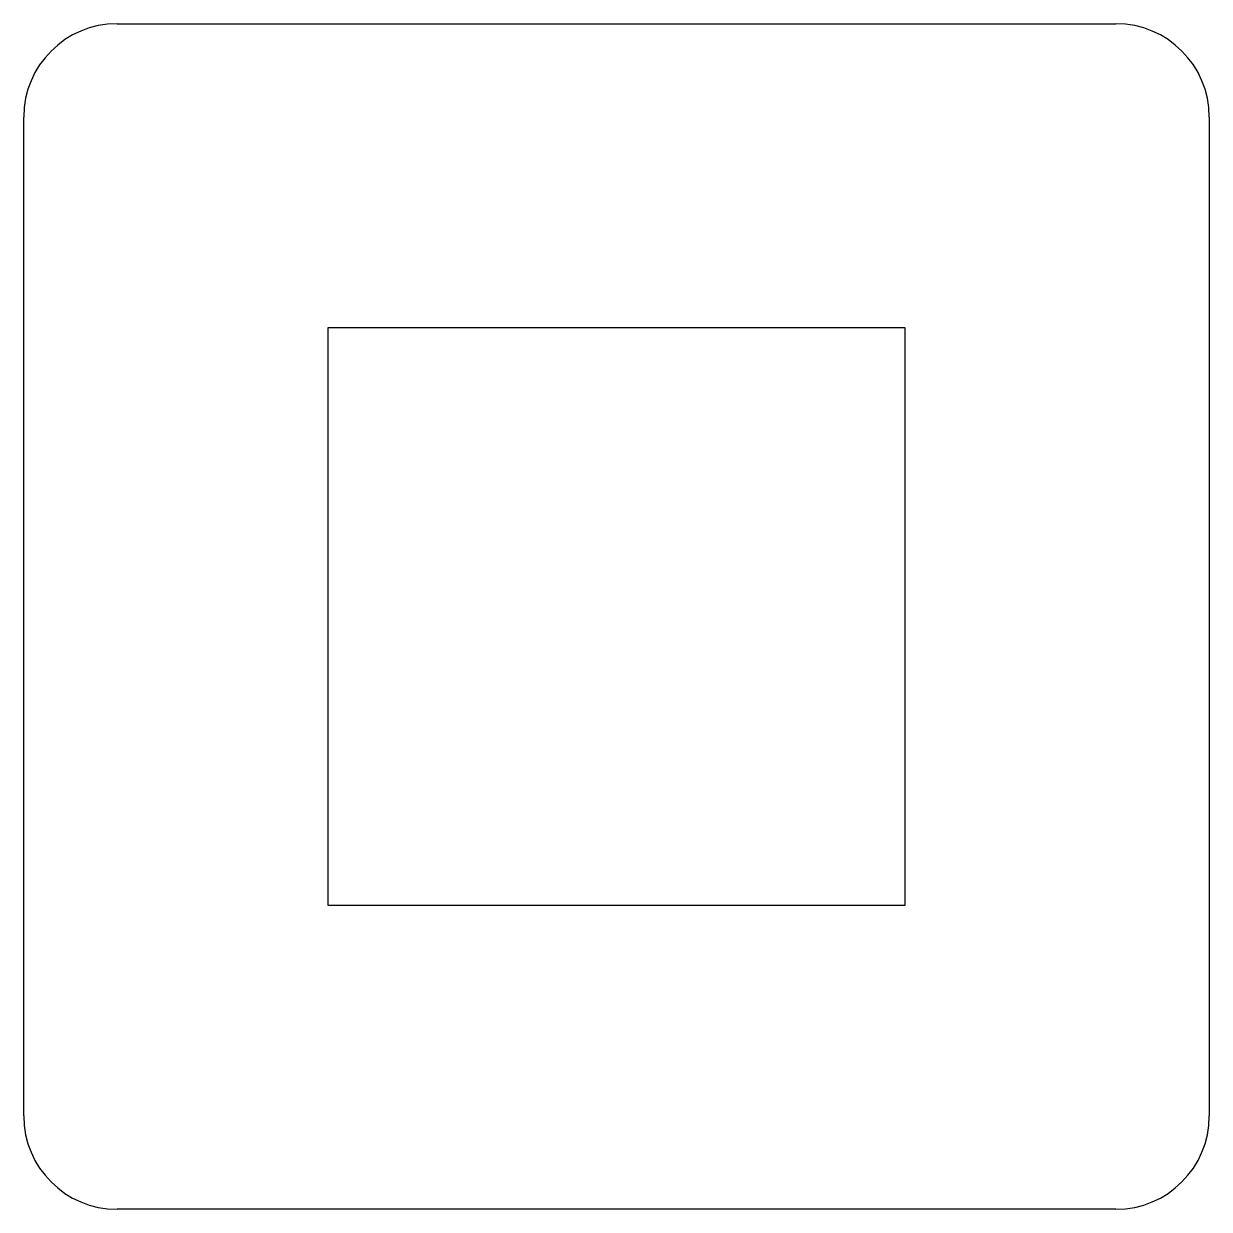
# Model space of a CAD drawing. Header units: millimetres. Extents: x -19.1 to 19.1, y -19.1 to 19.1.
import ezdxf

# ---------------------------------------------------------------- set-up
doc = ezdxf.new("R2010")
doc.units = ezdxf.units.MM

msp = doc.modelspace()

# ---------------------------------------------------------------- linework, layer by layer
for p, q in [((-16.05, 19.05), (16.05, 19.05)), ((-19.05, -16.05), (-19.05, 16.05)), ((19.05, 16.05), (19.05, -16.05)), ((9.275, 9.275), (-9.275, 9.275)), ((-9.275, 9.275), (-9.275, -9.275)), ((9.275, -9.275), (9.275, 9.275)), ((-9.275, -9.275), (9.275, -9.275)), ((16.05, -19.05), (-16.05, -19.05))]:
    msp.add_line(p, q)
for centre, start, end in [((-16.05, 16.05), 90, 180), ((16.05, 16.05), 0, 90), ((-16.05, -16.05), 180, 270), ((16.05, -16.05), 270, 0)]:
    msp.add_arc(centre, 3, start, end)

doc.saveas('drawing.dxf')
